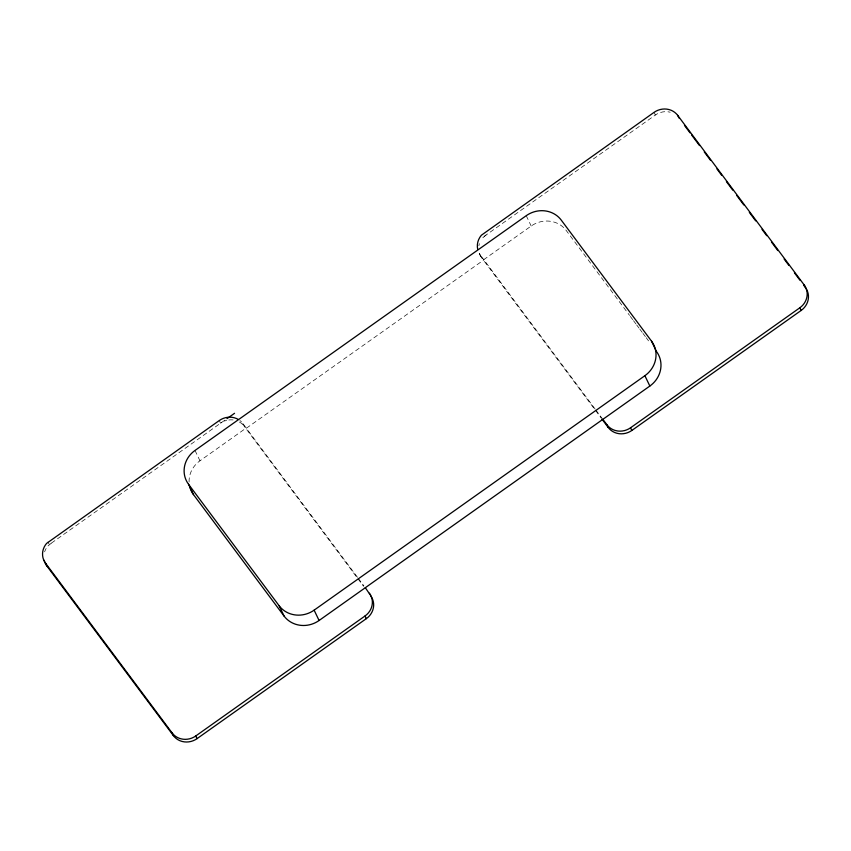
<?xml version="1.0" encoding="UTF-8"?>
<svg xmlns="http://www.w3.org/2000/svg" width="851" height="851" viewBox="0 0 851 851"><rect width="100%" height="100%" fill="white"/><g stroke="black" fill="none" stroke-linecap="round" stroke-linejoin="round"><path stroke-width="0.64" stroke-dasharray="4.25 3.19" d="M224.855 420.171L49.305 544.597L48.028 541.917M484.113 236.408L655.355 115.023A17.18 16.052 -25.6 0 1 670.216 112.204M189.082 482.038A25.477 23.807 -25.6 0 1 199.974 460.785L246.226 428.01L242.875 423.521A17.18 16.052 -25.6 0 0 239.908 420.522M595.051 408.937L483.772 259.64L531.194 226.026A25.477 23.807 -25.6 0 1 566.202 230.451L629.549 315.381M357.505 577.308L246.343 428.255L483.889 259.874M630.336 316.444L632.708 319.636M633.506 320.689L635.878 323.88M636.665 324.944L639.048 328.124M639.835 329.188L642.207 332.369M643.005 333.432L645.377 336.624M646.175 337.677L648.547 340.868M486.07 235.014L482.666 237.908A17.18 16.052 -25.6 0 0 481.326 239.695M480.538 256.055L479.262 253.375A17.18 16.052 -25.6 0 0 480.421 255.14L483.772 259.64M595.849 410.001L602.2 418.522M480.421 255.14L481.709 257.821L601.114 417.937M358.292 578.372L363.856 585.828M242.875 423.521L244.163 426.202L357.239 577.829M358.037 578.893L363.568 586.307M51.273 543.204L47.858 546.097A17.18 16.052 -25.6 0 0 44.624 551.842M654.079 112.353L655.355 115.023M526.237 215.686L531.194 226.026M219.271 420.543L220.558 423.213A17.18 16.052 -25.6 0 1 226.643 420.405M195.017 450.445L199.974 460.785M481.709 257.821A17.18 16.052 -25.6 0 1 479.017 252.119M478.879 245.748A17.18 16.052 -25.6 0 1 479.421 243.652M228.834 419.99A17.18 16.052 -25.6 0 1 233.259 419.979M239.408 422.022A17.18 16.052 -25.6 0 1 244.163 426.202"/><path stroke-width="1.28" d="M227.015 418.639L234.546 413.299M188.539 484.283L279.117 605.731A25.477 23.807 -25.6 0 0 314.125 610.156L644.888 375.706A26.03 24.317 -25.6 0 0 651.515 341.145L561.245 220.101A25.477 23.807 -25.6 0 0 526.237 215.686L195.017 450.445A25.477 23.807 -25.6 0 0 188.539 484.283L193.496 494.622L284.074 616.071A25.477 23.807 -25.6 0 0 319.082 620.496L365.324 587.711L370.259 594.966M365.324 587.711L649.845 386.046A26.03 24.317 -25.6 0 0 656.461 351.484L651.515 341.145M238.131 419.341A17.18 16.052 -25.6 0 0 219.271 420.543L46.582 543.417A17.18 16.052 -25.6 0 0 45.624 563.33L172.147 732.988A17.18 16.052 -25.6 0 0 195.751 735.977L365.036 615.986A17.18 16.052 -25.6 0 0 369.398 593.179M602.87 419.341L606.944 424.798A17.18 16.052 -25.6 0 0 630.548 427.787L799.834 307.796A17.18 16.052 -25.6 0 0 804.206 284.989L677.673 115.332A17.18 16.052 -25.6 0 0 654.079 112.353L481.379 235.227A17.18 16.052 -25.6 0 0 477.73 249.449M45.624 563.33L46.901 566.011L173.434 735.668A17.18 16.052 -25.6 0 0 197.028 738.647L366.313 618.666A17.18 16.052 -25.6 0 0 370.685 595.86M601.902 419L608.231 427.479A17.18 16.052 -25.6 0 0 631.836 430.457L801.121 310.477A17.18 16.052 -25.6 0 0 805.482 287.67L803.908 285.542M684.491 125.427L690.033 132.852M691.608 134.969L699.522 145.574M704.266 151.935L710.596 160.424M716.914 168.902L721.659 175.263M726.403 181.625L732.732 190.113M736.689 195.411L743.806 204.953M749.337 212.378L755.667 220.866M761.996 229.344L766.74 235.706M771.485 242.067L777.803 250.556M784.133 259.034L788.877 265.395M794.419 272.82L799.951 280.245M804.206 284.989L805.057 286.776M799.834 307.796L801.121 310.477M677.673 115.332L678.96 118.012M644.888 375.706L649.845 386.046M630.548 427.787L631.836 430.457M606.944 424.798L608.231 427.479M365.036 615.986L366.313 618.666M314.125 610.156L319.082 620.496M279.117 605.731L284.074 616.071M195.751 735.977L197.028 738.647M172.147 732.988L173.434 735.668M46.901 566.011A17.18 16.052 -25.6 0 1 44.22 560.309M193.496 494.622A25.477 23.807 -25.6 0 1 189.613 486.176"/></g></svg>
